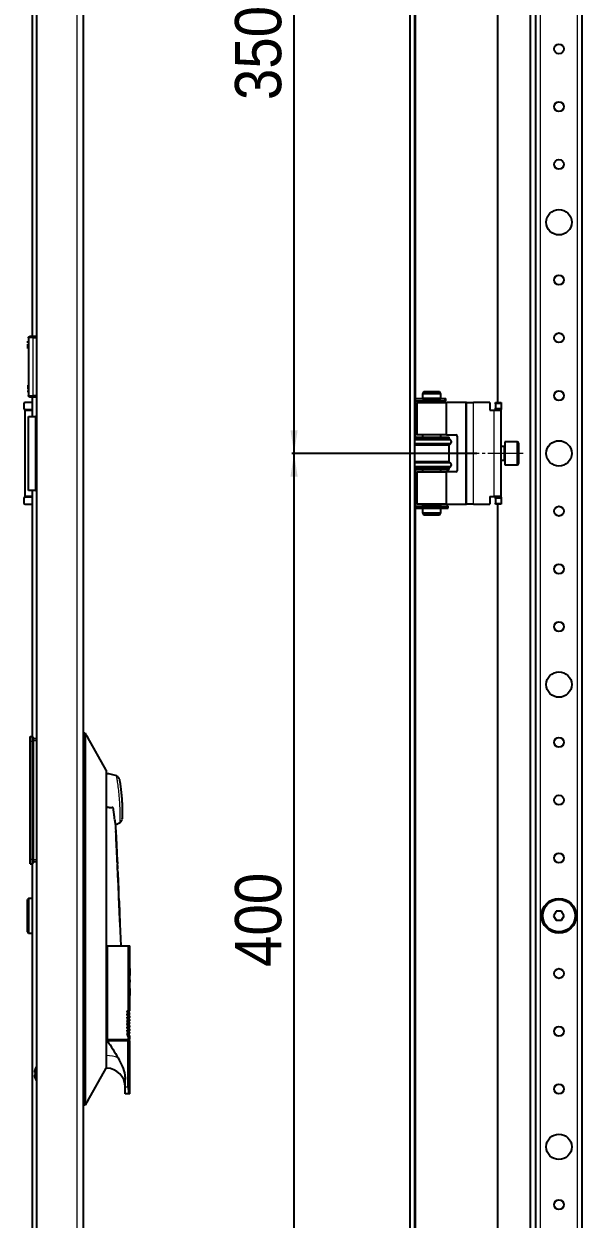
# Model space of a CAD drawing. Header units: millimetres. Extents: x -672 to 1653, y -981 to 741.
# Drawn here: x 492 to 733, y -318 to 199 of the extents above; entities that cross this region are included whole.
import ezdxf

# ---------------------------------------------------------------- set-up
doc = ezdxf.new("R2010")
doc.units = ezdxf.units.MM
doc.linetypes.add('SLD-Осевая', pattern=[19.05, 15.24, -1.27, 1.27, -1.27])
doc.linetypes.add('SLD-Сплошная', pattern=[0])
doc.layers.add('FORMAT', color=7, linetype='SLD-Сплошная')
doc.styles.add('SLDTEXTSTYLE0', font='GOTHICI.TTF', dxfattribs={"width": 0.913})
doc.styles.add('SLDTEXTSTYLE1', font='GOTHIC.TTF', dxfattribs={"width": 0.913})
doc.dimstyles.new('SLDDIMSTYLE0', dxfattribs={"dimtxt": 20, "dimasz": 10, "dimexe": 0, "dimexo": 0.0625, "dimgap": 5, "dimtad": 2, "dimdec": 1, "dimrnd": 1e-09, "dimzin": 12, "dimdsep": 46, "dimtxsty": 'SLDTEXTSTYLE0', "dimsah": 1, "dimcen": 0.09, "dimadec": 0, "dimazin": 3, "dimtfac": 1, "dimtofl": 0, "dimtmove": 0, "dimatfit": 3, "dimfxl": 0, "dimfrac": 2, "dimtolj": 1, "dimtzin": 12, "dimarcsym": 0})

# ---------------------------------------------------------------- blocks, each defined once
blk = doc.blocks.new('_D_5')
at = {"layer": 'FORMAT'}
for p, q in [((687.55, 363.09), (607.5, 363.09)), ((608.5, 13.09), (608.5, 363.09)), ((687.55, 13.09), (607.5, 13.09))]:
    blk.add_line(p, q, dxfattribs=at)
for points in [[(608.5, 363.09), (606.96, 353.09), (610.04, 353.09)], [(608.5, 13.09), (610.04, 23.09), (606.96, 23.09)]]:
    blk.add_solid(points, dxfattribs=at)
at = {"layer": 'FORMAT', "insert": (582.96, 165.92), "char_height": 20, "attachment_point": 1, "rotation": 90, "style": 'SLDTEXTSTYLE1'}
blk.add_mtext('350', dxfattribs=at)
blk = doc.blocks.new('_D_6')
at = {"layer": 'FORMAT'}
for p, q in [((687.55, 13.09), (607.5, 13.09)), ((608.5, -386.91), (608.5, 13.09)), ((687.55, -386.91), (607.5, -386.91))]:
    blk.add_line(p, q, dxfattribs=at)
for points in [[(608.5, 13.09), (606.96, 3.09), (610.04, 3.09)], [(608.5, -386.91), (610.04, -376.91), (606.96, -376.91)]]:
    blk.add_solid(points, dxfattribs=at)
at = {"layer": 'FORMAT', "insert": (582.96, -209.08), "char_height": 20, "attachment_point": 1, "rotation": 90, "style": 'SLDTEXTSTYLE1'}
blk.add_mtext('400', dxfattribs=at)

msp = doc.modelspace()

# ---------------------------------------------------------------- linework, layer by layer
at = {"color": 7, "linetype": 'SLD-Сплошная', "lineweight": 25}
for p, q in [((497.27, -864.41), (497.27, 490.59)), ((517.27, 487.99), (517.27, -110.91)), ((658.51, 490.59), (658.51, -864.41)), ((660.51, 490.59), (660.51, -864.41)), ((710.51, 454.59), (710.51, -828.41)), ((713.01, -804.41), (713.01, 430.59)), ((733.01, -804.41), (733.01, 430.59)), ((495.27, 347.09), (495.27, 63.59)), ((696.51, 341.09), (696.51, 35.09)), ((493.67, 63.09), (493.67, 38.09)), ((497.27, 63.59), (495.67, 63.59)), ((495.27, 37.59), (495.27, 29.09)), ((495.67, 37.59), (497.27, 37.59)), ((660.86, 36.79), (660.86, 35.89)), ((660.86, 36.79), (673.75, 36.79)), ((664.58, 39.84), (664.01, 38.84)), ((664.01, 38.84), (664.01, 36.84)), ((672.01, 38.84), (664.01, 38.84)), ((668.76, 36.84), (664.01, 36.84)), ((664.51, 36.84), (664.51, 36.79)), ((664.58, 39.84), (671.43, 39.84)), ((672.01, 36.84), (668.76, 36.84)), ((672.01, 38.84), (671.43, 39.84)), ((671.51, 36.79), (671.51, 36.84)), ((672.01, 36.84), (672.01, 38.84)), ((673.75, 36.79), (673.83, 36.79)), ((673.83, 35.89), (673.83, 36.79)), ((673.83, 36.79), (674.04, 36.79)), ((674.04, 35.89), (674.04, 36.79)), ((491.72, 34.59), (491.72, 32.59)), ((495.27, 35.09), (492.22, 35.09)), ((492.22, 32.09), (495.27, 32.09)), ((492.22, 32.09), (492.22, 31.79)), ((492.22, -5.61), (492.22, 31.79)), ((492.22, 31.79), (495.22, 31.79)), ((494.72, 32.09), (494.72, 31.79)), ((495.22, 31.79), (495.27, 31.79)), ((660.86, 35.89), (673.75, 35.89)), ((661.56, 35.09), (661.56, 21.09)), ((661.56, 35.09), (674.46, 35.09)), ((664.01, 35.84), (664.01, 35.09)), ((668.76, 35.84), (664.01, 35.84)), ((664.51, 35.89), (664.51, 35.84)), ((672.01, 35.84), (668.76, 35.84)), ((671.51, 35.84), (671.51, 35.89)), ((672.01, 35.09), (672.01, 35.84)), ((673.75, 35.89), (673.83, 35.89)), ((673.83, 35.89), (674.04, 35.89)), ((674.46, 21.09), (674.46, 35.09)), ((682.56, 35.09), (674.46, 35.09)), ((683.06, 35.09), (682.56, 35.09)), ((683.06, -8.91), (683.06, 35.09)), ((683.06, 35.09), (686.06, 35.09)), ((693.06, 35.09), (686.06, 35.09)), ((693.06, 35.09), (693.06, 31.79)), ((693.06, 31.79), (695.06, 31.79)), ((695.06, 31.79), (698.06, 31.79)), ((695.56, 35.09), (698.06, 35.09)), ((695.56, 34.59), (695.56, 35.09)), ((695.56, 34.59), (695.56, 32.59)), ((695.56, 32.09), (695.56, 32.59)), ((698.06, 32.09), (695.56, 32.09)), ((695.56, 32.09), (695.56, 31.79)), ((698.06, 35.09), (698.06, 34.59)), ((698.06, 34.59), (698.06, 32.59)), ((698.06, 32.59), (698.06, 32.09)), ((698.06, 31.79), (698.06, 32.09)), ((698.06, -5.61), (698.06, 31.79)), ((493.77, -2.91), (493.77, 29.09)), ((493.77, 29.09), (496.77, 29.09)), ((497.27, 29.09), (496.77, 29.09)), ((674.46, 21.09), (661.56, 21.09)), ((664.01, 21.09), (664.01, 20.09)), ((672.01, 20.09), (672.01, 21.09)), ((674.46, 21.09), (678.56, 21.09)), ((660.51, 20.09), (675.51, 20.09)), ((675.51, 19.49), (660.51, 19.49)), ((675.51, 16.69), (660.51, 16.69)), ((675.51, 19.49), (675.51, 20.09)), ((676.21, 18.8), (675.51, 19.49)), ((675.51, 16.69), (676.21, 17.37)), ((675.51, 9.49), (675.51, 16.69)), ((679.06, 20.59), (679.06, 5.59)), ((699.31, 16.09), (698.06, 16.09)), ((704.96, 18.09), (699.56, 18.09)), ((699.56, 18.09), (699.56, 8.09)), ((705.56, 17.49), (705.56, 8.69)), ((675.51, 9.49), (660.51, 9.49)), ((675.51, 6.69), (660.51, 6.69)), ((660.51, 6.09), (675.51, 6.09)), ((664.01, 6.09), (664.01, 5.09)), ((672.01, 5.09), (672.01, 6.09)), ((676.21, 8.8), (675.51, 9.49)), ((675.51, 6.69), (676.21, 7.37)), ((675.51, 6.09), (675.51, 6.69)), ((698.06, 10.09), (699.31, 10.09)), ((699.56, 8.09), (704.96, 8.09)), ((661.56, 5.09), (661.56, -8.91)), ((661.56, 5.09), (674.46, 5.09)), ((674.46, -8.91), (674.46, 5.09)), ((678.56, 5.09), (674.46, 5.09)), ((496.77, -2.91), (493.77, -2.91)), ((495.27, -2.91), (495.27, -109.41)), ((496.77, -2.91), (497.27, -2.91)), ((491.72, -6.41), (491.72, -8.41)), ((495.22, -5.61), (492.22, -5.61)), ((492.22, -5.61), (492.22, -5.91)), ((495.27, -5.91), (492.22, -5.91)), ((492.22, -8.91), (495.27, -8.91)), ((494.72, -5.61), (494.72, -5.91)), ((495.27, -5.61), (495.22, -5.61)), ((660.86, -9.71), (660.86, -10.61)), ((660.86, -9.71), (675.16, -9.71)), ((674.46, -8.91), (661.56, -8.91)), ((664.01, -8.91), (664.01, -9.66)), ((668.76, -9.66), (664.01, -9.66)), ((664.51, -9.66), (664.51, -9.71)), ((672.01, -9.66), (668.76, -9.66)), ((671.51, -9.71), (671.51, -9.66)), ((672.01, -9.66), (672.01, -8.91)), ((674.46, -8.91), (682.56, -8.91)), ((675.16, -10.61), (675.16, -9.71)), ((682.56, -8.91), (683.06, -8.91)), ((686.06, -8.91), (683.06, -8.91)), ((686.06, -8.91), (693.06, -8.91)), ((693.06, -5.61), (695.06, -5.61)), ((693.06, -5.61), (693.06, -8.91)), ((698.06, -5.61), (695.06, -5.61)), ((695.56, -5.61), (695.56, -5.91)), ((695.56, -5.91), (698.06, -5.91)), ((695.56, -6.41), (695.56, -5.91)), ((695.56, -6.41), (695.56, -8.41)), ((695.56, -8.91), (695.56, -8.41)), ((698.06, -8.91), (695.56, -8.91)), ((696.51, -8.91), (696.51, -364.91)), ((698.06, -5.91), (698.06, -5.61)), ((698.06, -5.91), (698.06, -6.41)), ((698.06, -6.41), (698.06, -8.41)), ((698.06, -8.41), (698.06, -8.91)), ((660.86, -10.61), (675.16, -10.61)), ((664.01, -10.66), (664.01, -12.66)), ((668.76, -10.66), (664.01, -10.66)), ((664.01, -12.66), (664.58, -13.66)), ((664.01, -12.66), (668.76, -12.66)), ((664.51, -10.61), (664.51, -10.66)), ((668.65, -13.66), (664.58, -13.66)), ((671.43, -13.66), (668.65, -13.66)), ((672.01, -10.66), (668.76, -10.66)), ((668.76, -12.66), (672.01, -12.66)), ((671.43, -13.66), (672.01, -12.66)), ((671.51, -10.66), (671.51, -10.61)), ((672.01, -12.66), (672.01, -10.66)), ((518.27, -107.91), (517.27, -107.91)), ((494.37, -109.41), (495.27, -109.41)), ((494.37, -111.41), (494.37, -109.41)), ((494.37, -162.41), (494.37, -111.41)), ((495.67, -109.81), (495.67, -111.41)), ((495.67, -110.21), (497.27, -110.21)), ((495.67, -111.41), (495.67, -162.41)), ((517.27, -110.91), (517.27, -113.41)), ((517.27, -113.41), (517.27, -263.41)), ((518.27, -113.41), (518.27, -263.41)), ((527.27, -123.91), (519.35, -109.83)), ((527.27, -123.91), (527.27, -129.38)), ((527.27, -129.38), (527.27, -136.91)), ((527.27, -136.91), (527.27, -239.91)), ((531.79, -156.59), (531.39, -147.39)), ((534.21, -144.98), (534.22, -144.79)), ((531.51, -150.61), (531.46, -150.24)), ((531.52, -150.61), (531.47, -150.24)), ((531.47, -150.24), (531.59, -153.39)), ((531.52, -150.91), (531.51, -150.61)), ((531.52, -150.61), (531.51, -150.61)), ((531.53, -150.91), (531.52, -150.61)), ((531.53, -150.91), (531.52, -150.91)), ((531.88, -158.67), (531.78, -156.59)), ((531.79, -156.6), (531.78, -156.6)), ((532.06, -162.58), (531.83, -158.79)), ((532.04, -162.18), (531.9, -159.09)), ((494.37, -164.41), (494.37, -162.41)), ((494.37, -164.41), (495.27, -164.41)), ((495.27, -164.41), (495.27, -370.91)), ((495.67, -162.41), (495.67, -164.01)), ((497.27, -163.61), (495.67, -163.61)), ((531.9, -160.48), (532.14, -164.47)), ((532.03, -162.18), (532.06, -162.58)), ((532.1, -163.84), (532.05, -162.58)), ((532.06, -162.58), (532.05, -162.58)), ((532.08, -164.47), (532.07, -164.47)), ((532.14, -164.47), (532.08, -164.47)), ((532.23, -166.7), (532.13, -164.47)), ((532.17, -166.7), (532.17, -166.69)), ((532.17, -166.7), (532.17, -166.7)), ((532.29, -167.96), (532.24, -166.69)), ((532.28, -167.96), (532.28, -167.96)), ((532.39, -170.42), (532.3, -168.28)), ((532.4, -170.41), (532.39, -170.41)), ((532.6, -174.96), (532.4, -170.39)), ((532.45, -172.43), (532.49, -173.41)), ((532.46, -172.43), (532.5, -173.41)), ((532.57, -174.96), (532.56, -174.96)), ((532.69, -177.33), (532.59, -174.96)), ((493.77, -179.41), (493.27, -179.91)), ((493.27, -193.91), (493.27, -179.91)), ((495.27, -179.41), (493.77, -179.41)), ((493.77, -179.41), (493.77, -194.41)), ((532.64, -177.33), (532.64, -177.33)), ((532.81, -179.8), (532.7, -177.33)), ((532.76, -179.04), (532.77, -179.04)), ((532.77, -179.04), (532.78, -179.04)), ((532.8, -179.56), (532.79, -179.42)), ((532.82, -179.96), (532.8, -179.68)), ((532.89, -181.73), (532.84, -180.49)), ((532.84, -181.27), (532.82, -181.27)), ((532.85, -181.27), (532.83, -181.27)), ((532.87, -182.06), (532.84, -181.27)), ((532.88, -182.06), (532.85, -181.27)), ((532.86, -182.06), (532.85, -182.06)), ((532.86, -182.06), (532.88, -182.06)), ((532.87, -181.23), (532.92, -182.33)), ((532.91, -182.04), (532.89, -181.73)), ((532.95, -182.94), (532.91, -182.15)), ((533, -184.17), (532.95, -182.94)), ((533.04, -184.98), (533.02, -184.71)), ((533.05, -185.23), (533.04, -185.09)), ((533.18, -188.3), (533.06, -185.62)), ((533.06, -185.7), (533.06, -185.7)), ((533.07, -185.7), (533.07, -185.7)), ((721.85, -184.91), (720.7, -186.91)), ((724.16, -184.91), (721.85, -184.91)), ((725.32, -186.91), (724.16, -184.91)), ((533.18, -189.76), (533.12, -188.32)), ((533.14, -188.3), (533.13, -188.3)), ((533.26, -190.41), (533.17, -188.3)), ((533.69, -199.91), (533.27, -190.41)), ((720.7, -186.91), (721.85, -188.91)), ((721.85, -188.91), (724.16, -188.91)), ((724.16, -188.91), (725.32, -186.91)), ((493.27, -193.91), (493.77, -194.41)), ((493.77, -194.41), (495.27, -194.41)), ((527.27, -199.91), (527.48, -199.91)), ((527.48, -199.91), (527.72, -199.91)), ((527.72, -199.91), (527.72, -240.41)), ((527.72, -199.91), (536.83, -199.91)), ((536.83, -199.91), (536.83, -227.91)), ((536.83, -199.91), (537.48, -199.91)), ((537.48, -204.91), (537.48, -199.91)), ((537.23, -204.91), (537.48, -204.91)), ((537.23, -204.91), (537.23, -214.67)), ((537.47, -206.86), (537.47, -204.91)), ((537.35, -206.86), (537.35, -212.72)), ((537.36, -206.86), (537.35, -206.86)), ((537.36, -206.86), (537.36, -212.72)), ((537.36, -206.86), (537.48, -206.86)), ((537.48, -207.84), (537.41, -207.84)), ((537.41, -207.84), (537.41, -212.72)), ((537.46, -209.79), (537.46, -212.72)), ((537.47, -209.79), (537.46, -209.79)), ((537.47, -209.79), (537.47, -207.84)), ((537.47, -209.79), (537.47, -212.72)), ((537.47, -209.79), (537.48, -209.79)), ((537.48, -207.84), (537.48, -206.86)), ((537.48, -212.72), (537.48, -209.79)), ((537.41, -214.67), (537.23, -214.67)), ((537.36, -212.72), (537.35, -212.72)), ((537.41, -212.72), (537.36, -212.72)), ((537.41, -214.67), (537.41, -217.6)), ((537.47, -212.72), (537.46, -212.72)), ((537.46, -214.67), (537.46, -215.65)), ((537.47, -214.67), (537.46, -214.67)), ((537.47, -215.65), (537.46, -215.65)), ((537.47, -214.67), (537.47, -212.72)), ((537.48, -212.72), (537.47, -212.72)), ((537.47, -214.67), (537.47, -215.65)), ((537.47, -214.67), (537.48, -214.67)), ((537.47, -217.6), (537.47, -215.65)), ((537.48, -215.65), (537.47, -215.65)), ((537.48, -215.65), (537.48, -214.67)), ((537.37, -218.47), (537.23, -218.47)), ((537.23, -218.47), (537.23, -221.44)), ((537.23, -221.44), (537.3, -221.44)), ((537.29, -218.97), (537.29, -219.77)), ((537.3, -218.97), (537.29, -218.97)), ((537.3, -219.77), (537.29, -219.77)), ((537.29, -220.26), (537.29, -221.44)), ((537.3, -220.26), (537.29, -220.26)), ((537.3, -218.97), (537.3, -219.77)), ((537.3, -218.97), (537.36, -218.97)), ((537.36, -219.77), (537.3, -219.77)), ((537.3, -220.26), (537.3, -221.44)), ((537.3, -220.26), (537.35, -220.26)), ((537.38, -221.44), (537.4, -221.44)), ((537.4, -220), (537.39, -220)), ((537.39, -221.44), (537.43, -221.44)), ((537.48, -217.6), (537.41, -217.6)), ((537.43, -219.31), (537.42, -219.31)), ((537.43, -220.65), (537.42, -220.65)), ((537.42, -221.01), (537.42, -221.02)), ((537.43, -221.01), (537.42, -221.01)), ((537.43, -221.02), (537.42, -221.02)), ((537.42, -221.35), (537.42, -221.44)), ((537.43, -221.35), (537.42, -221.35)), ((537.43, -221.01), (537.43, -221.02)), ((537.43, -221.35), (537.43, -221.44)), ((537.47, -218.47), (537.44, -221.44)), ((537.44, -221.44), (537.47, -221.44)), ((537.46, -220.34), (537.47, -219.07)), ((537.47, -220.34), (537.46, -220.34)), ((537.46, -221.44), (537.46, -220.84)), ((537.47, -220.84), (537.46, -220.84)), ((537.48, -218.47), (537.47, -218.47)), ((537.47, -220.34), (537.48, -219.07)), ((537.48, -219.07), (537.47, -219.07)), ((537.47, -220.84), (537.47, -220.02)), ((537.47, -220.34), (537.48, -220.34)), ((537.47, -220.84), (537.48, -220.84)), ((537.47, -221.44), (537.47, -220.84)), ((537.48, -218.47), (537.48, -217.6)), ((537.48, -219.1), (537.48, -218.47)), ((537.48, -219.07), (537.48, -220.34)), ((537.48, -227.91), (537.48, -220.84)), ((536.29, -228.01), (536.72, -228.01)), ((536.29, -229.41), (536.72, -229.41)), ((536.29, -230.81), (536.72, -230.81)), ((536.29, -232.21), (536.72, -232.21)), ((537.38, -228.01), (536.72, -228.01)), ((537.38, -229.41), (536.72, -229.41)), ((537.38, -230.81), (536.72, -230.81)), ((537.38, -232.21), (536.72, -232.21)), ((537.48, -229.31), (536.83, -229.31)), ((537.48, -230.71), (536.83, -230.71)), ((537.48, -232.11), (536.83, -232.11)), ((537.48, -229.31), (536.98, -228.01)), ((537.48, -230.71), (536.98, -229.41)), ((537.48, -232.11), (536.98, -230.81)), ((537.48, -233.51), (536.98, -232.21)), ((536.29, -233.61), (536.72, -233.61)), ((536.29, -235.01), (536.72, -235.01)), ((536.29, -236.41), (536.72, -236.41)), ((536.29, -237.81), (536.72, -237.81)), ((537.38, -233.61), (536.72, -233.61)), ((537.38, -235.01), (536.72, -235.01)), ((537.38, -236.41), (536.72, -236.41)), ((537.38, -237.81), (536.72, -237.81)), ((537.48, -233.51), (536.83, -233.51)), ((537.48, -234.91), (536.83, -234.91)), ((537.48, -236.31), (536.83, -236.31)), ((537.48, -237.71), (536.83, -237.71)), ((537.48, -234.91), (536.98, -233.61)), ((537.48, -236.31), (536.98, -235.01)), ((537.48, -237.71), (536.98, -236.41)), ((537.48, -239.11), (536.98, -237.81)), ((527.27, -239.91), (527.27, -240.91)), ((527.27, -240.41), (527.48, -240.41)), ((527.48, -240.91), (527.27, -240.91)), ((527.48, -240.41), (527.72, -240.41)), ((527.48, -240.91), (527.72, -240.91)), ((527.72, -240.41), (536.83, -240.41)), ((527.72, -240.91), (536.83, -240.91)), ((535.48, -240.91), (535.46, -240.41)), ((536.83, -239.11), (536.83, -240.41)), ((537.48, -239.11), (536.83, -239.11)), ((536.83, -240.41), (537.48, -240.41)), ((536.83, -260.91), (536.83, -240.91)), ((536.83, -240.91), (537.48, -240.91)), ((537.48, -240.41), (537.48, -239.11)), ((537.48, -263.91), (537.48, -240.91)), ((527.27, -247.44), (527.27, -252.91)), ((496.56, -253.27), (496.56, -253.34)), ((519.35, -267), (527.27, -252.91)), ((527.27, -252.91), (527.48, -252.91)), ((496.25, -254.63), (496.56, -254.72)), ((496.56, -255.81), (496.25, -255.89)), ((496.56, -254.72), (496.56, -255.81)), ((496.56, -257.18), (496.56, -257.26)), ((535.48, -260.91), (535.48, -257.83)), ((517.27, -263.41), (517.27, -265.91)), ((517.27, -265.91), (517.27, -861.81)), ((537.2, -263.91), (535.48, -263.91)), ((537.48, -263.91), (537.2, -263.91)), ((518.27, -268.91), (517.27, -268.91))]:
    msp.add_line(p, q, dxfattribs=at)
at = {"color": 7, "linetype": 'SLD-Сплошная', "lineweight": 18}
for p, q in [((514.67, -864.41), (514.67, 490.59)), ((715.01, -804.41), (715.01, 430.59)), ((731.01, -804.41), (731.01, 430.59)), ((661.11, 36.79), (661.11, 339.39)), ((495.67, 63.09), (497.27, 63.09)), ((495.67, 38.09), (495.67, 63.09)), ((497.27, 38.09), (495.67, 38.09)), ((673.75, 36.79), (673.75, 35.89)), ((495.22, 31.79), (495.22, 32.09)), ((495.22, 29.09), (495.22, 31.79)), ((661.11, 20.09), (661.11, 35.89)), ((682.56, 35.09), (682.56, -8.91)), ((686.06, -8.91), (686.06, 35.09)), ((695.06, -5.61), (695.06, 31.79)), ((698.06, 34.59), (695.56, 34.59)), ((695.56, 32.59), (698.06, 32.59)), ((496.77, -2.91), (496.77, 29.09)), ((676.21, 18.8), (660.51, 18.8)), ((676.21, 17.37), (660.51, 17.37)), ((699.31, 15.68), (699.31, 16.09)), ((699.31, 10.09), (699.31, 15.68)), ((704.96, 8.09), (704.96, 18.09)), ((676.21, 8.8), (660.51, 8.8)), ((676.21, 7.37), (660.51, 7.37)), ((661.11, -9.71), (661.11, 6.09)), ((495.22, -5.61), (495.22, -2.91)), ((495.22, -5.91), (495.22, -5.61)), ((698.06, -6.41), (695.56, -6.41)), ((695.56, -8.41), (698.06, -8.41)), ((661.11, -363.21), (661.11, -10.61)), ((494.37, -111.41), (495.27, -111.41)), ((495.27, -111.41), (495.27, -109.41)), ((495.27, -162.41), (495.27, -111.41)), ((495.27, -111.41), (495.67, -111.41)), ((497.27, -111.21), (495.67, -111.21)), ((518.27, -113.41), (517.27, -113.41)), ((494.37, -162.41), (495.27, -162.41)), ((495.27, -164.41), (495.27, -162.41)), ((495.27, -162.41), (495.67, -162.41)), ((495.67, -162.61), (497.27, -162.61)), ((532.46, -172.43), (532.45, -172.43)), ((532.5, -173.41), (532.49, -173.41)), ((527.48, -199.91), (527.48, -240.41)), ((536.83, -227.91), (537.48, -227.91)), ((527.48, -247.44), (527.27, -247.44)), ((527.48, -252.91), (527.48, -247.44)), ((518.27, -263.41), (517.27, -263.41)), ((535.48, -260.91), (536.83, -260.91))]:
    msp.add_line(p, q, dxfattribs=at)
at = {"color": 7, "linetype": 'SLD-Сплошная', "lineweight": 25, "flags": 128}
for points in [[(531.83, -158.79), (531.87, -159.73), (531.9, -160.48)], [(532.08, -164.47), (532.13, -165.72), (532.17, -166.7)], [(532.45, -173.1), (532.56, -175.47), (532.64, -177.33)], [(532.49, -173.41), (532.53, -174.28), (532.56, -174.96)], [(532.5, -173.41), (532.54, -174.28), (532.57, -174.96)], [(532.84, -181.92), (533.03, -186.31), (533.18, -189.76)], [(533.13, -188.3), (532.97, -184.8), (532.85, -182.06)], [(533.14, -188.3), (532.98, -184.8), (532.86, -182.06)], [(537.39, -220.74), (537.39, -220.92), (537.39, -221.06)], [(537.42, -221.01), (537.42, -220.81), (537.42, -220.65)], [(537.43, -221.01), (537.43, -220.81), (537.43, -220.65)]]:
    msp.add_lwpolyline(points, dxfattribs=at)
at = {"color": 7, "linetype": 'SLD-Сплошная', "lineweight": 25}
for centre, radius in [((723.01, 188.09), 2.1), ((723.01, 163.09), 2.1), ((723.01, 138.09), 2.1), ((723.01, 113.09), 5.5), ((723.01, 88.09), 2.1), ((723.01, 63.09), 2.1), ((723.01, 38.09), 2.1), ((723.01, 13.09), 5.5), ((723.01, -11.91), 2.1), ((723.01, -36.91), 2.1), ((723.01, -61.91), 2.1), ((723.01, -86.91), 5.5), ((723.01, -111.91), 2.1), ((723.01, -136.91), 2.1), ((723.01, -161.91), 2.1), ((723.01, -186.91), 7.5), ((723.01, -186.91), 7), ((723.01, -211.91), 2.1), ((723.01, -236.91), 2.1), ((723.01, -261.91), 2.1), ((723.01, -286.91), 5.5), ((723.01, -311.91), 2.1)]:
    msp.add_circle(centre, radius, dxfattribs=at)
for centre, radius, start, end in [((492.22, 34.59), 0.5, 90, 180), ((492.22, 32.59), 0.5, 180, 270), ((678.56, 20.59), 0.5, 0, 90), ((675.51, 18.09), 1, 314.427, 45.573), ((699.31, 16.34), 0.25, 270, 0), ((704.96, 17.49), 0.6, 0, 90), ((675.51, 8.09), 1, 314.427, 45.573), ((678.56, 5.59), 0.5, 270, 0), ((699.31, 9.84), 0.25, 0, 90), ((704.96, 8.69), 0.6, 270, 0), ((492.22, -6.41), 0.5, 90, 180), ((492.22, -8.41), 0.5, 180, 270), ((495.27, -109.81), 0.4, 0, 90), ((527.27, -136.91), 11.4, 66.3755, 90), ((527.27, -136.91), 11.4, 291.3621, 301.7163), ((495.27, -164.01), 0.4, 270, 0), ((537.38, -227.91), 0.1, 270, 0), ((537.38, -229.31), 0.1, 270, 0), ((537.38, -230.71), 0.1, 270, 0), ((537.38, -232.11), 0.1, 270, 0), ((537.38, -233.51), 0.1, 270, 0), ((537.38, -234.91), 0.1, 270, 0), ((537.38, -236.31), 0.1, 270, 0), ((537.38, -237.71), 0.1, 270, 0), ((501.66, -255.26), 5.45, 159.4225, 173.4124), ((501.52, -255.26), 5.35, 142.6001, 158.0913), ((527.48, -260.91), 8, 0, 90), ((501.66, -255.27), 5.45, 186.5876, 200.5775), ((501.52, -255.26), 5.35, 201.9087, 217.3999)]:
    msp.add_arc(centre, radius, start, end, dxfattribs=at)
at = {"color": 7, "linetype": 'SLD-Сплошная', "lineweight": 18}
msp.add_arc((527.63, -259.51), 12.07, 66.2895, 90.7132, dxfattribs=at)
at = {"color": 7, "linetype": 'SLD-Сплошная', "lineweight": 25}
for points in [[(493.67, 63.09), (493.68, 63.15), (493.69, 63.28), (493.81, 63.45), (493.98, 63.57), (494.11, 63.58), (494.17, 63.59)], [(495.67, 63.59), (495.48, 63.59), (495.08, 63.59), (494.59, 63.59), (494.24, 63.59), (494.19, 63.59), (494.17, 63.59)], [(494.17, 37.59), (494.11, 37.6), (493.98, 37.61), (493.81, 37.73), (493.69, 37.89), (493.68, 38.02), (493.67, 38.09)], [(494.17, 37.59), (494.19, 37.59), (494.24, 37.59), (494.59, 37.59), (495.08, 37.59), (495.48, 37.59), (495.67, 37.59)]]:
    msp.add_open_spline(points, degree=3, dxfattribs=at)
at = {"color": 7, "linetype": 'SLD-Сплошная', "lineweight": 18}
for points in [[(495.67, 63.09), (495.41, 63.09), (494.89, 63.09), (494.23, 63.09), (493.76, 63.09), (493.7, 63.09), (493.67, 63.09)], [(495.67, 63.59), (495.67, 63.58), (495.67, 63.57), (495.67, 63.45), (495.67, 63.28), (495.67, 63.15), (495.67, 63.09)], [(493.67, 38.09), (493.7, 38.09), (493.76, 38.09), (494.23, 38.09), (494.89, 38.09), (495.41, 38.09), (495.67, 38.09)], [(495.67, 38.09), (495.67, 38.02), (495.67, 37.89), (495.67, 37.73), (495.67, 37.61), (495.67, 37.6), (495.67, 37.59)]]:
    msp.add_open_spline(points, degree=3, dxfattribs=at)
at = {"color": 7, "linetype": 'SLD-Сплошная', "lineweight": 25}
for points, knots in [([(493.37, 61.09), (493.37, 61.15), (493.37, 61.23), (493.37, 61.32), (493.37, 61.41), (493.37, 61.54), (493.37, 61.57), (493.37, 61.59)], [0, 0, 0, 0, 0.1246927, 0.1871822, 0.2497734, 0.5000394, 1, 1, 1, 1]), ([(493.37, 60.88), (493.37, 60.88), (493.37, 60.89), (493.37, 60.9), (493.37, 60.91), (493.37, 60.93), (493.37, 60.97), (493.37, 61.01), (493.37, 61.06), (493.37, 61.08), (493.37, 61.09)], [0, 0, 0, 0, 0.128825, 0.180169, 0.243397, 0.36986, 0.499864, 0.749649, 0.843476, 1, 1, 1, 1]), ([(493.37, 59.37), (493.37, 59.45), (493.37, 59.61), (493.37, 59.82), (493.37, 60), (493.37, 60.17), (493.37, 60.28), (493.37, 60.29), (493.37, 60.29)], [0, 0, 0, 0, 0.125049, 0.249886, 0.370856, 0.49982, 0.749609, 1, 1, 1, 1]), ([(493.37, 58.53), (493.37, 58.54), (493.37, 58.55), (493.37, 58.63), (493.37, 58.73), (493.37, 58.86), (493.37, 59.07), (493.37, 59.25), (493.37, 59.37)], [0, 0, 0, 0, 0.25007, 0.379181, 0.500499, 0.62417, 0.750842, 1, 1, 1, 1]), ([(493.37, 42.65), (493.37, 42.64), (493.37, 42.63), (493.37, 42.54), (493.37, 42.45), (493.37, 42.32), (493.37, 42.11), (493.37, 41.92), (493.37, 41.8)], [0, 0, 0, 0, 0.25007, 0.379559, 0.500499, 0.624556, 0.750843, 1, 1, 1, 1]), ([(493.37, 41.8), (493.37, 41.76), (493.37, 41.69), (493.37, 41.53), (493.37, 41.35), (493.37, 41.17), (493.37, 41), (493.37, 40.9), (493.37, 40.89), (493.37, 40.88)], [0, 0, 0, 0, 0.062637, 0.125278, 0.250072, 0.374841, 0.499994, 0.749696, 1, 1, 1, 1]), ([(493.37, 40.29), (493.37, 40.29), (493.37, 40.29), (493.37, 40.28), (493.37, 40.27), (493.37, 40.24), (493.37, 40.18), (493.37, 40.13), (493.37, 40.08)], [0, 0, 0, 0, 0.13107, 0.182437, 0.243796, 0.371388, 0.500442, 1, 1, 1, 1]), ([(493.37, 40.08), (493.37, 40.06), (493.37, 40), (493.37, 39.92), (493.37, 39.86), (493.37, 39.77), (493.37, 39.64), (493.37, 39.61), (493.37, 39.59)], [0, 0, 0, 0, 0.062686, 0.125173, 0.187628, 0.250185, 0.500314, 1, 1, 1, 1]), ([(518.27, -107.91), (518.27, -107.97), (518.27, -108.09), (518.27, -109.04), (518.27, -110.44), (518.27, -111.99), (518.27, -113.01), (518.27, -113.41)], [0, 0, 0, 0, 0.214694, 0.429388, 0.644082, 0.858775, 1, 1, 1, 1]), ([(519.35, -109.83), (519.16, -109.53), (518.8, -108.95), (518.45, -108.24), (518.28, -107.91)], [0, 0, 0, 0, 0.525323, 1, 1, 1, 1]), ([(532.9, -127.68), (532.88, -127.61), (532.82, -127.44), (532.64, -127.13), (532.33, -126.75), (532.02, -126.58), (531.85, -126.49)], [0, 0, 0, 0, 0.124152, 0.341643, 0.649974, 1, 1, 1, 1]), ([(532.98, -128.02), (532.97, -127.99), (532.96, -127.9), (533.05, -128.4), (533.25, -129.59), (533.59, -131.82), (533.9, -134.57), (534.14, -137.52), (534.25, -140.3), (534.27, -142.63), (534.24, -144.26), (534.21, -144.92), (534.21, -144.96), (534.21, -144.98)], [0, 0, 0, 0, 0.030403, 0.098769, 0.206023, 0.316924, 0.429796, 0.54227, 0.652144, 0.75822, 0.860909, 0.962167, 1, 1, 1, 1]), ([(531.37, -147.4), (531.37, -147.4), (531.38, -147.42), (531.13, -146.07), (530.81, -143.87), (530.52, -141.8), (530.45, -140.57), (530.21, -140.2), (530.14, -140.15), (530.08, -140.13), (529.95, -140.15), (529.51, -140.21), (528.58, -140.24), (527.77, -140.03), (527.29, -139.91)], [0, 0, 0, 0, 0.1420884, 0.3674634, 0.5915606, 0.7394261, 0.8133096, 0.8201913, 0.8256124, 0.8293026, 0.8330422, 0.8487573, 0.9118768, 1, 1, 1, 1]), ([(533.27, -146.59), (533.35, -146.54), (533.57, -146.41), (533.82, -146.11), (534.03, -145.78), (534.13, -145.5), (534.17, -145.33), (534.18, -145.27)], [0, 0, 0, 0, 0.174701, 0.458342, 0.696381, 0.888501, 1, 1, 1, 1]), ([(531.62, -153.34), (531.6, -152.9), (531.56, -152.02), (531.54, -151.28), (531.53, -150.91)], [0, 0, 0, 0, 0.500963, 1, 1, 1, 1]), ([(531.59, -153.39), (531.62, -153.99), (531.67, -155.17), (531.76, -156.87), (531.84, -158.19), (531.89, -158.84), (531.9, -159.07), (531.9, -159.09), (531.9, -159.1)], [0, 0, 0, 0, 0.250282, 0.499393, 0.748791, 0.874699, 0.937286, 1, 1, 1, 1]), ([(531.79, -156.6), (531.79, -156.58), (531.79, -156.54), (531.78, -156.29), (531.75, -155.93), (531.72, -155.34), (531.67, -154.47), (531.63, -153.71), (531.62, -153.34)], [0, 0, 0, 0, 0.124416, 0.248357, 0.373982, 0.500169, 0.7494, 1, 1, 1, 1]), ([(532.29, -167.98), (532.29, -167.94), (532.29, -167.86), (532.29, -168.2), (532.3, -168.79), (532.32, -169.31), (532.32, -169.56)], [0, 0, 0, 0, 0.248736, 0.498686, 0.748107, 1, 1, 1, 1]), ([(532.32, -169.56), (532.33, -169.84), (532.35, -170.39), (532.39, -171.59), (532.43, -172.49), (532.45, -173.1)], [0, 0, 0, 0, 0.249362, 0.499672, 1, 1, 1, 1]), ([(532.39, -170.41), (532.39, -170.42), (532.39, -170.43), (532.39, -170.62), (532.39, -170.86), (532.4, -171.21), (532.42, -171.74), (532.44, -172.16), (532.45, -172.43)], [0, 0, 0, 0, 0.249432, 0.37514, 0.499356, 0.623458, 0.749245, 1, 1, 1, 1]), ([(532.4, -170.41), (532.4, -170.42), (532.4, -170.43), (532.4, -170.62), (532.4, -170.86), (532.41, -171.21), (532.43, -171.74), (532.45, -172.16), (532.46, -172.43)], [0, 0, 0, 0, 0.249432, 0.37514, 0.499356, 0.623458, 0.749245, 1, 1, 1, 1]), ([(532.79, -179.42), (532.79, -179.48), (532.8, -179.6), (532.81, -180.01), (532.83, -180.64), (532.86, -181.47), (532.89, -182.05), (532.9, -182.33)], [0, 0, 0, 0, 0.1246, 0.248977, 0.500405, 0.749333, 1, 1, 1, 1]), ([(532.91, -182.33), (532.89, -181.82), (532.86, -181.04), (532.82, -180.08), (532.81, -179.73), (532.8, -179.56)], [0, 0, 0, 0, 0.4989654, 0.749922, 1, 1, 1, 1]), ([(532.92, -182.33), (532.9, -181.91), (532.87, -181.28), (532.84, -180.48), (532.82, -180.14), (532.82, -179.96)], [0, 0, 0, 0, 0.50146, 0.750257, 1, 1, 1, 1]), ([(532.83, -181.27), (532.83, -181.28), (532.83, -181.3), (532.83, -181.44), (532.83, -181.62), (532.83, -181.79), (532.84, -181.87), (532.84, -181.92)], [0, 0, 0, 0, 0.249445, 0.498999, 0.74851, 0.873859, 1, 1, 1, 1]), ([(532.9, -182.33), (532.91, -182.61), (532.94, -183.18), (532.98, -183.99), (533.01, -184.62), (533.04, -185.03), (533.04, -185.16), (533.05, -185.23)], [0, 0, 0, 0, 0.248731, 0.497377, 0.750528, 0.875233, 1, 1, 1, 1]), ([(533.04, -185.09), (533.03, -184.92), (533.02, -184.58), (532.97, -183.62), (532.93, -182.85), (532.91, -182.33)], [0, 0, 0, 0, 0.249575, 0.500842, 1, 1, 1, 1]), ([(532.92, -182.33), (532.94, -182.71), (532.96, -183.19), (532.98, -183.61), (532.98, -183.69)], [0, 0, 0, 0, 0.802786, 1, 1, 1, 1]), ([(533.02, -184.71), (533.02, -184.53), (533, -184.18), (532.97, -183.39), (532.94, -182.75), (532.92, -182.33)], [0, 0, 0, 0, 0.2508953, 0.500775, 1, 1, 1, 1]), ([(533.05, -185.27), (533.05, -185.33), (533.06, -185.52), (533.06, -185.63), (533.07, -185.7)], [0, 0, 0, 0, 0.3349706, 1, 1, 1, 1]), ([(533.18, -189.76), (533.18, -189.81), (533.19, -189.89), (533.2, -190.05), (533.21, -190.23), (533.22, -190.38), (533.23, -190.4), (533.23, -190.41)], [0, 0, 0, 0, 0.125388, 0.250591, 0.500192, 0.749805, 1, 1, 1, 1]), ([(537.35, -220.26), (537.36, -220.27), (537.37, -220.27), (537.38, -220.33), (537.38, -220.4), (537.39, -220.5), (537.39, -220.62), (537.39, -220.71), (537.39, -220.74)], [0, 0, 0, 0, 0.362307, 0.499762, 0.603895, 0.707751, 0.888159, 1, 1, 1, 1]), ([(537.42, -219.31), (537.42, -219.23), (537.42, -219.08), (537.42, -218.86), (537.41, -218.71), (537.39, -218.49), (537.37, -218.48), (537.36, -218.47)], [0, 0, 0, 0, 0.125885, 0.250002, 0.375256, 0.501237, 1, 1, 1, 1]), ([(537.36, -218.97), (537.37, -218.97), (537.38, -218.98), (537.39, -219.08), (537.39, -219.18), (537.39, -219.27), (537.39, -219.34), (537.39, -219.37)], [0, 0, 0, 0, 0.464779, 0.639498, 0.766783, 0.894486, 1, 1, 1, 1]), ([(537.39, -219.37), (537.39, -219.41), (537.39, -219.49), (537.39, -219.59), (537.39, -219.67), (537.38, -219.76), (537.37, -219.77), (537.36, -219.77)], [0, 0, 0, 0, 0.144848, 0.259554, 0.374146, 0.548842, 1, 1, 1, 1]), ([(537.43, -219.31), (537.43, -219.22), (537.43, -219.06), (537.42, -218.85), (537.42, -218.68), (537.4, -218.49), (537.38, -218.48), (537.37, -218.47)], [0, 0, 0, 0, 0.149141, 0.264134, 0.378852, 0.560232, 1, 1, 1, 1]), ([(537.39, -220), (537.4, -219.98), (537.41, -219.94), (537.41, -219.81), (537.42, -219.68), (537.42, -219.53), (537.42, -219.4), (537.42, -219.31)], [0, 0, 0, 0, 0.249783, 0.499064, 0.624235, 0.749653, 1, 1, 1, 1]), ([(537.42, -220.65), (537.42, -220.58), (537.41, -220.46), (537.41, -220.32), (537.41, -220.22), (537.41, -220.14), (537.4, -220.06), (537.4, -220.03), (537.39, -220)], [0, 0, 0, 0, 0.250367, 0.375745, 0.500635, 0.625633, 0.750126, 1, 1, 1, 1]), ([(537.39, -221.06), (537.39, -221.1), (537.39, -221.17), (537.39, -221.29), (537.39, -221.39), (537.39, -221.44), (537.39, -221.44)], [0, 0, 0, 0, 0.2561394, 0.5126978, 0.9190221, 1, 1, 1, 1]), ([(537.4, -220), (537.41, -219.97), (537.42, -219.92), (537.42, -219.75), (537.43, -219.56), (537.43, -219.4), (537.43, -219.32), (537.43, -219.31)], [0, 0, 0, 0, 0.331473, 0.546481, 0.762526, 0.960277, 1, 1, 1, 1]), ([(537.43, -220.65), (537.43, -220.55), (537.42, -220.39), (537.42, -220.2), (537.41, -220.07), (537.41, -220.03), (537.4, -220)], [0, 0, 0, 0, 0.336422, 0.52346, 0.710673, 1, 1, 1, 1]), ([(537.42, -221.35), (537.42, -221.34), (537.42, -221.33), (537.42, -221.29), (537.42, -221.19), (537.42, -221.09), (537.42, -221.02)], [0, 0, 0, 0, 0.1253633, 0.2500316, 0.4996752, 1, 1, 1, 1]), ([(537.43, -221.35), (537.43, -221.34), (537.43, -221.32), (537.43, -221.24), (537.43, -221.13), (537.43, -221.06), (537.43, -221.02)], [0, 0, 0, 0, 0.20263, 0.420406, 0.728008, 1, 1, 1, 1]), ([(536.82, -229.31), (536.73, -229.1), (536.6, -228.77), (536.42, -228.34), (536.33, -228.12), (536.29, -228.01)], [0, 0, 0, 0, 0.499993, 0.749996, 1, 1, 1, 1]), ([(536.82, -230.71), (536.73, -230.5), (536.6, -230.17), (536.42, -229.74), (536.33, -229.52), (536.29, -229.41)], [0, 0, 0, 0, 0.499993, 0.749996, 1, 1, 1, 1]), ([(536.82, -232.11), (536.73, -231.9), (536.6, -231.57), (536.42, -231.14), (536.33, -230.92), (536.29, -230.81)], [0, 0, 0, 0, 0.499993, 0.749996, 1, 1, 1, 1]), ([(536.82, -233.51), (536.73, -233.3), (536.6, -232.97), (536.42, -232.54), (536.33, -232.32), (536.29, -232.21)], [0, 0, 0, 0, 0.499993, 0.749996, 1, 1, 1, 1]), ([(536.72, -228.01), (536.73, -228.01), (536.76, -228.01), (536.8, -227.98), (536.82, -227.95), (536.82, -227.93), (536.83, -227.92), (536.83, -227.91)], [0, 0, 0, 0, 0.295691, 0.568687, 0.759853, 0.951912, 1, 1, 1, 1]), ([(536.72, -229.41), (536.73, -229.41), (536.76, -229.41), (536.8, -229.38), (536.82, -229.35), (536.82, -229.33), (536.83, -229.32), (536.83, -229.31)], [0, 0, 0, 0, 0.295691, 0.568687, 0.759853, 0.951912, 1, 1, 1, 1]), ([(536.72, -230.81), (536.73, -230.81), (536.76, -230.81), (536.8, -230.78), (536.82, -230.75), (536.82, -230.73), (536.83, -230.72), (536.83, -230.71)], [0, 0, 0, 0, 0.2956914, 0.5686867, 0.7598531, 0.9519121, 1, 1, 1, 1]), ([(536.72, -232.21), (536.73, -232.21), (536.76, -232.21), (536.8, -232.18), (536.82, -232.15), (536.82, -232.13), (536.83, -232.12), (536.83, -232.11)], [0, 0, 0, 0, 0.2956914, 0.5686867, 0.7598531, 0.9519121, 1, 1, 1, 1]), ([(536.82, -234.91), (536.73, -234.7), (536.6, -234.37), (536.42, -233.94), (536.33, -233.72), (536.29, -233.61)], [0, 0, 0, 0, 0.4999933, 0.7499958, 1, 1, 1, 1]), ([(536.82, -236.31), (536.73, -236.1), (536.6, -235.77), (536.42, -235.34), (536.33, -235.12), (536.29, -235.01)], [0, 0, 0, 0, 0.499993, 0.749996, 1, 1, 1, 1]), ([(536.82, -237.71), (536.73, -237.5), (536.6, -237.17), (536.42, -236.74), (536.33, -236.52), (536.29, -236.41)], [0, 0, 0, 0, 0.499993, 0.749996, 1, 1, 1, 1]), ([(536.82, -239.11), (536.73, -238.9), (536.6, -238.57), (536.42, -238.14), (536.33, -237.92), (536.29, -237.81)], [0, 0, 0, 0, 0.499993, 0.749996, 1, 1, 1, 1]), ([(536.72, -233.61), (536.73, -233.61), (536.76, -233.61), (536.8, -233.58), (536.82, -233.55), (536.82, -233.53), (536.83, -233.52), (536.83, -233.51)], [0, 0, 0, 0, 0.295691, 0.568687, 0.759853, 0.951912, 1, 1, 1, 1]), ([(536.72, -235.01), (536.73, -235.01), (536.76, -235.01), (536.8, -234.98), (536.82, -234.95), (536.82, -234.93), (536.83, -234.92), (536.83, -234.91)], [0, 0, 0, 0, 0.295691, 0.568687, 0.759853, 0.951912, 1, 1, 1, 1]), ([(536.72, -236.41), (536.73, -236.41), (536.76, -236.41), (536.8, -236.38), (536.82, -236.35), (536.82, -236.33), (536.83, -236.32), (536.83, -236.31)], [0, 0, 0, 0, 0.295691, 0.568687, 0.759853, 0.951912, 1, 1, 1, 1]), ([(536.72, -237.81), (536.73, -237.81), (536.76, -237.81), (536.8, -237.78), (536.82, -237.75), (536.82, -237.73), (536.83, -237.72), (536.83, -237.71)], [0, 0, 0, 0, 0.295691, 0.568687, 0.759853, 0.951912, 1, 1, 1, 1]), ([(527.27, -240.91), (527.27, -242.04), (527.27, -244.38), (527.27, -246.4), (527.27, -247.44)], [0, 0, 0, 0, 0.484389, 1, 1, 1, 1]), ([(527.72, -240.91), (528.54, -242.16), (530.19, -244.65), (531.72, -247.19), (532.48, -248.46)], [0, 0, 0, 0, 0.499713, 1, 1, 1, 1]), ([(532.48, -248.46), (533.09, -249.63), (534.33, -252), (535.34, -255.21), (535.45, -257.2), (535.48, -257.83)], [0, 0, 0, 0, 0.401015, 0.812371, 1, 1, 1, 1]), ([(518.27, -263.41), (518.27, -264.03), (518.27, -265.27), (518.27, -266.92), (518.27, -268.16), (518.27, -268.82), (518.27, -268.89), (518.27, -268.91)], [0, 0, 0, 0, 0.21469, 0.42938, 0.644073, 0.858767, 1, 1, 1, 1]), ([(535.48, -263.91), (535.48, -263.87), (535.48, -263.8), (535.48, -263.19), (535.48, -262.32), (535.48, -261.5), (535.48, -261.04), (535.48, -260.91)], [0, 0, 0, 0, 0.244194, 0.488981, 0.716656, 0.923156, 1, 1, 1, 1]), ([(536.83, -260.91), (536.83, -261.21), (536.84, -261.8), (536.9, -262.6), (536.98, -263.26), (537.08, -263.76), (537.16, -263.91), (537.2, -263.91), (537.2, -263.91)], [0, 0, 0, 0, 0.169896, 0.33938, 0.519039, 0.726848, 0.970472, 1, 1, 1, 1]), ([(518.28, -268.92), (518.45, -268.58), (518.8, -267.88), (519.16, -267.3), (519.35, -267)], [0, 0, 0, 0, 0.47459, 1, 1, 1, 1])]:
    msp.add_open_spline(points, degree=3, knots=knots, dxfattribs=at)
at = {"color": 7, "linetype": 'SLD-Сплошная', "lineweight": 18}
for points, knots in [([(533.27, -146.61), (533.27, -146.59), (533.27, -146.54), (533.29, -145.76), (533.33, -143.84), (533.31, -141.1), (533.17, -137.8), (532.9, -134.3), (532.52, -131.04), (532.13, -128.41), (531.89, -127.01), (531.78, -126.41), (531.8, -126.52), (531.8, -126.56)], [0, 0, 0, 0, 0.038287, 0.14055, 0.24357, 0.349125, 0.457771, 0.568766, 0.680522, 0.791151, 0.899049, 0.96816, 1, 1, 1, 1]), ([(527.48, -247.44), (527.48, -247.44), (527.48, -247.35), (527.48, -246.76), (527.48, -245.61), (527.48, -243.91), (527.48, -242.33), (527.48, -241.32), (527.48, -240.91)], [0, 0, 0, 0, 0.000009, 0.046134, 0.306129, 0.566528, 0.826701, 1, 1, 1, 1])]:
    msp.add_open_spline(points, degree=3, knots=knots, dxfattribs=at)
at = {"layer": 'FORMAT', "linetype": 'SLD-Осевая', "lineweight": 18}
msp.add_line((707.56, 13.09), (687.56, 13.09), dxfattribs=at)

# ---------------------------------------------------------------- dimensions: what is measured, and where the dimension line sits
at = {"layer": 'FORMAT'}
for base, p1, p2, picture, middle in [((608.5, 363.09), (687.56, 13.09), (687.56, 363.09), '_D_5', (608.5, 188.09)), ((608.5, 13.09), (687.56, -386.91), (687.56, 13.09), '_D_6', (608.5, -186.91))]:
    dim = msp.add_linear_dim(base=base, p1=p1, p2=p2, angle=90, dimstyle='SLDDIMSTYLE0', dxfattribs=at)
    dim.commit()
    dim.dimension.update_dxf_attribs({"geometry": picture, "text_midpoint": middle, "dimtype": 160})

doc.saveas('drawing.dxf')
